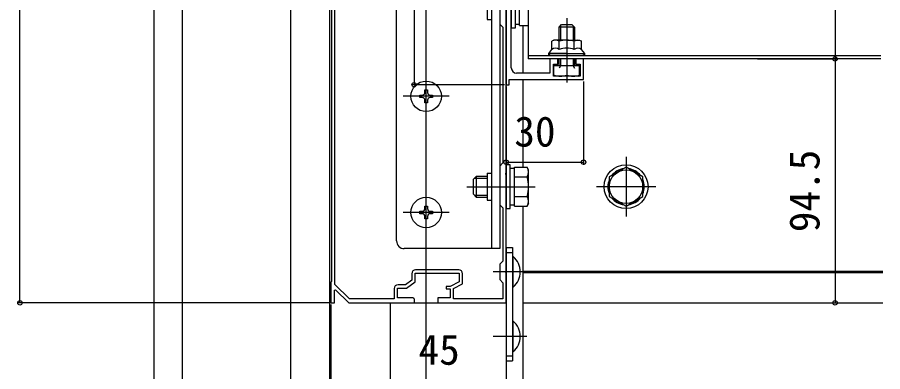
# Model space of a CAD drawing. Units: millimetres, scale not verified. Extents: x -700 to 700, y -1044 to 1037.
# Drawn here: x -409 to -73.5, y -94.9 to 42.3 of the extents above; entities that cross this region are included whole.
import ezdxf
from ezdxf.enums import TextEntityAlignment as Align

# ---------------------------------------------------------------- set-up
doc = ezdxf.new("R2010")
doc.units = ezdxf.units.MM
doc.header["$LTSCALE"] = 6
for name, color, linetype in [('0-3_YKK_11', 7, 'Continuous'), ('0-4_YKK_12', 2, 'Continuous'), ('0-5_YKK_13', 4, 'Continuous'), ('0-6_YKK_D', 6, 'Continuous')]:
    doc.layers.add(name, color=color, linetype=linetype)
doc.styles.add('ＭＳ ゴシック', font='')
doc.styles.get('ＭＳ ゴシック').set_extended_font_data('MS Gothic')

msp = doc.modelspace()

# ---------------------------------------------------------------- linework, layer by layer
at = {"layer": '0-3_YKK_11'}
msp.add_line((-237.891, -55.475), (-254.591, -55.475), dxfattribs=at)
for points in [[(-217.491, 22.725), (-217.491, 46.267), (-217.611, 46.45), (-217.611, 47), (-217.491, 47.183), (-217.491, 62.267), (-217.611, 62.45), (-217.611, 63), (-217.491, 63.183), (-217.491, 70.225), (-212.991, 70.225), (-212.991, 84.267), (-213.111, 84.45), (-213.111, 85), (-212.991, 85.183), (-212.991, 108.225), (-213.491, 108.225)], [(-285.891, -61.133), (-285.891, 75.425)], [(-287.191, 73.425), (-287.191, -59.975), (-287.491, -60.275), (-287.491, -68.275), (-285.991, -68.275), (-285.991, -63.376), (-285.622, -63.221), (-280.491, -68.275), (-254.991, -68.275), (-254.991, -67.275)], [(-219.491, 71.725), (-219.491, 16.225), (-218.291, 16.225), (-218.291, 18.225), (-189.491, 18.225), (-189.491, 26.225), (-192.491, 26.225), (-192.491, 24.225), (-190.791, 24.225), (-190.791, 19.525), (-201.191, 19.525), (-201.191, 24.225), (-199.491, 24.225), (-199.491, 26.225), (-202.491, 26.225), (-202.491, 20.725), (-215.491, 20.725)], [(-221.991, 53.725), (-221.991, 39.725), (-220.791, 38.525), (-220.791, -14.075), (-221.991, -15.275), (-221.991, -30.275), (-220.791, -31.475), (-220.791, -52.075), (-221.991, -53.275), (-221.991, -59.275), (-220.791, -60.475), (-220.791, -66.775)], [(-255.991, -66.275), (-261.591, -66.275), (-261.591, -62.575), (-258.091, -62.575), (-254.791, -60.075), (-254.791, -56.775), (-237.691, -56.775), (-237.691, -60.075), (-241.191, -61.975), (-242.691, -61.975), (-242.691, -62.875), (-241.191, -62.875), (-241.191, -66.275), (-245.991, -66.275), (-245.991, -68.275), (-219.491, -68.275), (-219.491, -56.733), (-219.611, -56.55), (-219.611, -56), (-219.491, -55.817), (-219.491, -18.733), (-219.611, -18.55), (-219.611, -18), (-219.491, -17.817), (-219.491, 46.267)], [(-256.091, -56.975), (-256.091, -59.429), (-258.527, -61.275), (-261.391, -61.275)], [(-220.791, -66.775), (-239.891, -66.775), (-239.891, -62.749), (-236.391, -60.849), (-236.391, -56.975)], [(-262.891, -62.775), (-262.891, -66.775), (-280.161, -66.775), (-285.891, -61.133)]]:
    msp.add_lwpolyline(points, dxfattribs=at)
for centre, radius, start, end in [((-215.491, 22.725), 2, 180.00001, 269.99999), ((-254.591, -56.975), 1.5, 90.00001, 179.99999), ((-237.891, -56.975), 1.5, 0.00001, 89.99999), ((-261.391, -62.775), 1.5, 90.00001, 179.99999), ((-255.991, -67.275), 1, 0.00001, 89.99999)]:
    msp.add_arc(centre, radius, start, end, dxfattribs=at)
at = {"layer": '0-4_YKK_12'}
for p, q in [((-250.49, -224.275), (-250.49, 659.973)), ((-355.99, -221.275), (-355.99, 623.23)), ((-287.991, 89.525), (-287.991, -223.275)), ((-210.991, 76.225), (-210.991, 26.225)), ((-195.991, 42.025), (-195.991, 17.025)), ((-212.991, 39.219), (-212.991, 20.725)), ((-74.225, 27.425), (-210.991, 27.425)), ((-212.991, 26.225), (-212.991, 20.725)), ((-74.225, 26.225), (-210.991, 26.225)), ((-212.991, 18.225), (-212.991, -15.77)), ((-212.991, 18.225), (-212.991, -15.77)), ((-241.591, 11.725), (-259.391, 11.725)), ((-172.991, -11.775), (-172.991, -34.775)), ((-234.791, -23.275), (-208.291, -23.275)), ((-161.491, -23.275), (-184.491, -23.275)), ((-241.591, -33.275), (-259.391, -33.275)), ((-212.991, -30.781), (-212.991, -223.275)), ((-212.991, -30.781), (-212.991, -68.275)), ((-211.494, -56.275), (-224.491, -56.275)), ((-212.991, -55.975), (-73.52, -55.975)), ((-212.991, -56.575), (-73.52, -56.575)), ((-264.491, -68.275), (-264.491, -223.275)), ((-264.491, -68.275), (-219.491, -68.275)), ((-219.491, -68.275), (-219.491, -223.275)), ((-212.991, -68.275), (-73.52, -68.275)), ((-211.494, -81.275), (-224.491, -81.275))]:
    msp.add_line(p, q, dxfattribs=at)
at = {"layer": '0-5_YKK_13'}
for p, q in [((-344.996, -117.275), (-345.005, 202.243)), ((-302.996, -114.716), (-303.005, 202.243)), ((-261.991, -44.275), (-261.991, 67.725)), ((-225.191, 60.225), (-225.191, -47.275)), ((-214.291, 39.219), (-214.291, 54.23)), ((-226.791, 51.925), (-226.791, 41.525)), ((-221.991, 44.225), (-221.991, -47.275)), ((-226.791, 41.525), (-225.191, 41.525)), ((-215.891, 39.675), (-214.291, 39.675)), ((-214.291, 39.219), (-210.991, 39.219)), ((-198.991, 38.525), (-197.991, 39.525)), ((-192.991, 38.525), (-198.991, 38.525)), ((-198.991, 33.425), (-198.991, 38.525)), ((-198.451, 39.065), (-198.451, 33.425)), ((-197.991, 39.525), (-193.991, 39.525)), ((-192.991, 38.525), (-193.991, 39.525)), ((-193.531, 39.065), (-193.531, 33.425)), ((-192.991, 38.525), (-192.991, 33.425)), ((-200.991, 33.525), (-201.764, 33.078)), ((-201.764, 29.925), (-201.764, 33.078)), ((-195.991, 33.525), (-200.991, 33.525)), ((-198.877, 29.925), (-198.877, 33.078)), ((-195.991, 33.525), (-190.991, 33.525)), ((-193.104, 29.925), (-193.104, 33.078)), ((-190.991, 33.525), (-190.217, 33.078)), ((-190.217, 29.925), (-190.217, 33.078)), ((-202.991, 27.525), (-202.991, 28.325)), ((-195.991, 27.525), (-202.991, 27.525)), ((-195.991, 27.525), (-188.991, 27.525)), ((-188.991, 27.525), (-188.991, 28.325)), ((-190.991, 23.525), (-200.991, 23.525)), ((-200.991, 19.975), (-200.991, 23.525)), ((-198.991, 23.525), (-198.991, 26.225)), ((-192.991, 23.525), (-198.991, 23.525)), ((-198.451, 23.525), (-198.991, 22.59)), ((-198.451, 26.225), (-198.451, 23.525)), ((-195.991, 23.525), (-195.991, 19.971)), ((-193.531, 26.225), (-193.531, 23.525)), ((-193.531, 23.525), (-192.991, 22.59)), ((-192.991, 26.225), (-192.991, 23.525)), ((-190.991, 19.975), (-190.991, 23.525)), ((-200.217, 19.528), (-200.991, 19.975)), ((-191.77, 19.525), (-200.211, 19.525)), ((-191.764, 19.528), (-190.991, 19.975)), ((-250.991, 13.225), (-250.991, 14.225)), ((-252.991, 12.225), (-251.991, 12.225)), ((-252.991, 11.225), (-252.991, 12.225)), ((-251.991, 11.225), (-252.991, 11.225)), ((-247.991, 11.225), (-248.991, 11.225)), ((-216.291, -16.225), (-217.891, -16.225)), ((-216.291, -30.781), (-216.291, -15.77)), ((-216.291, -15.77), (-211.371, -15.77)), ((-210.791, -16.775), (-211.371, -15.77)), ((-232.291, -20.475), (-231.091, -19.275)), ((-231.739, -19.923), (-226.791, -19.923)), ((-226.791, -19.275), (-231.091, -19.275)), ((-231.091, -19.275), (-231.091, -27.275)), ((-226.791, -18.075), (-226.791, -28.475)), ((-226.791, -18.075), (-225.191, -18.075)), ((-216.291, -27.275), (-216.291, -19.275)), ((-216.291, -19.522), (-211.371, -19.522)), ((-210.791, -29.775), (-210.791, -16.775)), ((-232.291, -20.475), (-232.291, -26.075)), ((-232.291, -26.075), (-231.091, -27.275)), ((-231.739, -26.627), (-226.791, -26.627)), ((-231.091, -27.275), (-226.791, -27.275)), ((-226.791, -28.475), (-225.191, -28.475)), ((-216.291, -27.028), (-211.371, -27.028)), ((-210.791, -29.775), (-211.371, -30.781)), ((-252.991, -32.775), (-251.991, -32.775)), ((-252.991, -33.775), (-252.991, -32.775)), ((-249.991, -30.775), (-249.991, -31.775)), ((-217.891, -30.325), (-216.291, -30.325)), ((-216.291, -30.781), (-211.371, -30.781)), ((-251.991, -33.775), (-252.991, -33.775)), ((-219.491, -46.775), (-216.991, -46.775)), ((-219.491, -46.775), (-219.491, -90.775)), ((-216.991, -46.775), (-216.991, -90.775)), ((-221.991, -47.275), (-258.991, -47.275)), ((-219.491, -48.775), (-216.991, -48.775)), ((-216.991, -50.375), (-216.991, -62.175)), ((-216.743, -50.375), (-216.991, -50.375)), ((-216.743, -62.175), (-216.743, -50.375)), ((-216.743, -62.175), (-216.991, -62.175)), ((-216.991, -75.375), (-216.991, -87.175)), ((-216.743, -75.375), (-216.991, -75.375)), ((-216.743, -87.175), (-216.743, -75.375)), ((-216.743, -87.175), (-216.991, -87.175)), ((-219.491, -88.775), (-216.991, -88.775)), ((-219.491, -90.775), (-216.991, -90.775))]:
    msp.add_line(p, q, dxfattribs=at)
for points in [[(-217.491, 55.225), (-217.491, 38.225), (-215.891, 38.225), (-215.891, 55.225)], [(-219.491, -14.775), (-219.491, -31.775), (-217.891, -31.775), (-217.891, -14.775)], [(-172.991, -15.77), (-179.491, -19.522), (-179.491, -27.028), (-172.991, -30.781), (-166.491, -27.028), (-166.491, -19.522)], [(-172.991, -15.77), (-179.491, -19.522), (-179.491, -27.028), (-172.991, -30.781), (-166.491, -27.028), (-166.491, -19.522)]]:
    msp.add_lwpolyline(points, close=True, dxfattribs=at)
for points in [[(-195.991, 28.325), (-202.991, 28.325), (-201.764, 29.925)], [(-195.991, 28.325), (-188.991, 28.325), (-190.217, 29.925)], [(-250.991, 14.225), (-249.991, 14.225), (-249.991, 13.225)], [(-249.991, 10.225), (-249.991, 9.225), (-250.991, 9.225), (-250.991, 10.225)], [(-248.991, 12.225), (-247.991, 12.225), (-247.991, 11.225)], [(-250.991, -31.775), (-250.991, -30.775), (-249.991, -30.775)], [(-248.991, -32.775), (-247.991, -32.775), (-247.991, -33.775), (-248.991, -33.775)], [(-249.991, -34.775), (-249.991, -35.775), (-250.991, -35.775), (-250.991, -34.775)]]:
    msp.add_lwpolyline(points, dxfattribs=at)
for centre, radius in [((-250.491, 11.725), 5.9), ((-172.991, -23.275), 8.5), ((-172.991, -23.275), 8.5), ((-172.991, -23.275), 6.5), ((-172.991, -23.275), 6.5), ((-250.491, -33.275), 5.9)]:
    msp.add_circle(centre, radius, dxfattribs=at)
for centre, radius, start, end in [((-200.321, 30.969), 2.556, 55.61575, 124.38425), ((-200.321, 27.816), 2.556, 55.61575, 124.38425), ((-195.991, 23.971), 9.553, 90, 107.58795), ((-195.991, 20.818), 9.553, 90, 107.58795), ((-195.991, 23.971), 9.553, 72.41205, 90), ((-195.991, 20.818), 9.553, 72.41205, 90), ((-191.66, 30.969), 2.556, 55.61575, 124.38425), ((-191.66, 27.816), 2.556, 55.61575, 124.38425), ((-198.491, 26.694), 7.169, 249.59205, 290.40795), ((-193.491, 26.694), 7.169, 249.59205, 290.40795), ((-251.991, 13.225), 1, 270, 0), ((-251.991, 10.225), 1, 0, 90), ((-248.991, 13.225), 1, 180, 270), ((-248.991, 10.225), 1, 90, 180), ((-214.113, -17.646), 3.323, 325.61575, 34.38425), ((-172.991, -23.275), 7.05, 97.21814, 142.78186), ((-172.991, -23.275), 7.05, 97.21814, 142.78186), ((-172.991, -23.275), 7.05, 37.21814, 82.78186), ((-172.991, -23.275), 7.05, 37.21814, 82.78186), ((-223.21, -23.275), 12.419, 342.41205, 17.58795), ((-172.991, -23.275), 7.05, 157.21814, 202.78186), ((-172.991, -23.275), 7.05, 157.21814, 202.78186), ((-172.991, -23.275), 7.05, 337.21814, 22.78186), ((-172.991, -23.275), 7.05, 337.21814, 22.78186), ((-214.113, -28.904), 3.323, 325.61575, 34.38425), ((-172.991, -23.275), 7.05, 217.21814, 262.78186), ((-172.991, -23.275), 7.05, 217.21814, 262.78186), ((-172.991, -23.275), 7.05, 277.21814, 322.78186), ((-172.991, -23.275), 7.05, 277.21814, 322.78186), ((-251.991, -31.775), 1, 270, 0), ((-248.991, -31.775), 1, 180, 270), ((-251.991, -34.775), 1, 0, 90), ((-248.991, -34.775), 1, 90, 180), ((-258.991, -44.275), 3, 180, 270), ((-221.691, -56.275), 7.7, 309.98312, 50.01688), ((-221.691, -81.275), 7.7, 309.98312, 50.01688)]:
    msp.add_arc(centre, radius, start, end, dxfattribs=at)
for centre, start_param, end_param in [((-201.491, 28.325), 3.1415927, 4.712389), ((-190.491, 28.325), 4.712389, 6.2831853)]:
    msp.add_ellipse(centre, major_axis=(1.5, 0), ratio=0.533333, start_param=start_param, end_param=end_param, dxfattribs=at)
at = {"layer": '0-6_YKK_D'}
for p, q in [((-255.191, 126.225), (-255.191, 16.225)), ((-91.991, 81.225), (-91.991, 26.225)), ((-407.991, -68.275), (-407.991, 76.725)), ((-121.99, 26.225), (-90.991, 26.225)), ((-121.99, 26.225), (-90.991, 26.225)), ((-91.991, 26.225), (-91.991, -68.275)), ((-189.491, 17.525), (-189.491, -14.775)), ((-220.191, 16.225), (-256.191, 16.225)), ((-219.491, 15.525), (-219.491, -14.775)), ((-219.491, -13.775), (-189.491, -13.775)), ((-288.191, -68.275), (-408.991, -68.275)), ((-287.491, -68.975), (-287.491, -129.275)), ((-121.99, -68.275), (-90.991, -68.275))]:
    msp.add_line(p, q, dxfattribs=at)
for centre in [(-91.991, 26.225), (-91.991, 26.225), (-255.191, 16.225), (-219.491, -13.775), (-189.491, -13.775), (-407.991, -68.275), (-91.991, -68.275)]:
    msp.add_circle(centre, 0.85, dxfattribs=at)

# ---------------------------------------------------------------- texts
at = {"layer": '0-6_YKK_D', "style": 'ＭＳ ゴシック'}
for s, p in [('30', (-216.309, -11.275)), ('45', (-253.445, -95.775))]:
    msp.add_text(s, height=11.73, dxfattribs=at).set_placement(p, align=Align.BOTTOM_LEFT)
msp.add_text('94.5', height=11.73, rotation=90, dxfattribs=at).set_placement((-94.491, -40.889), align=Align.BOTTOM_LEFT)

doc.saveas('drawing.dxf')
